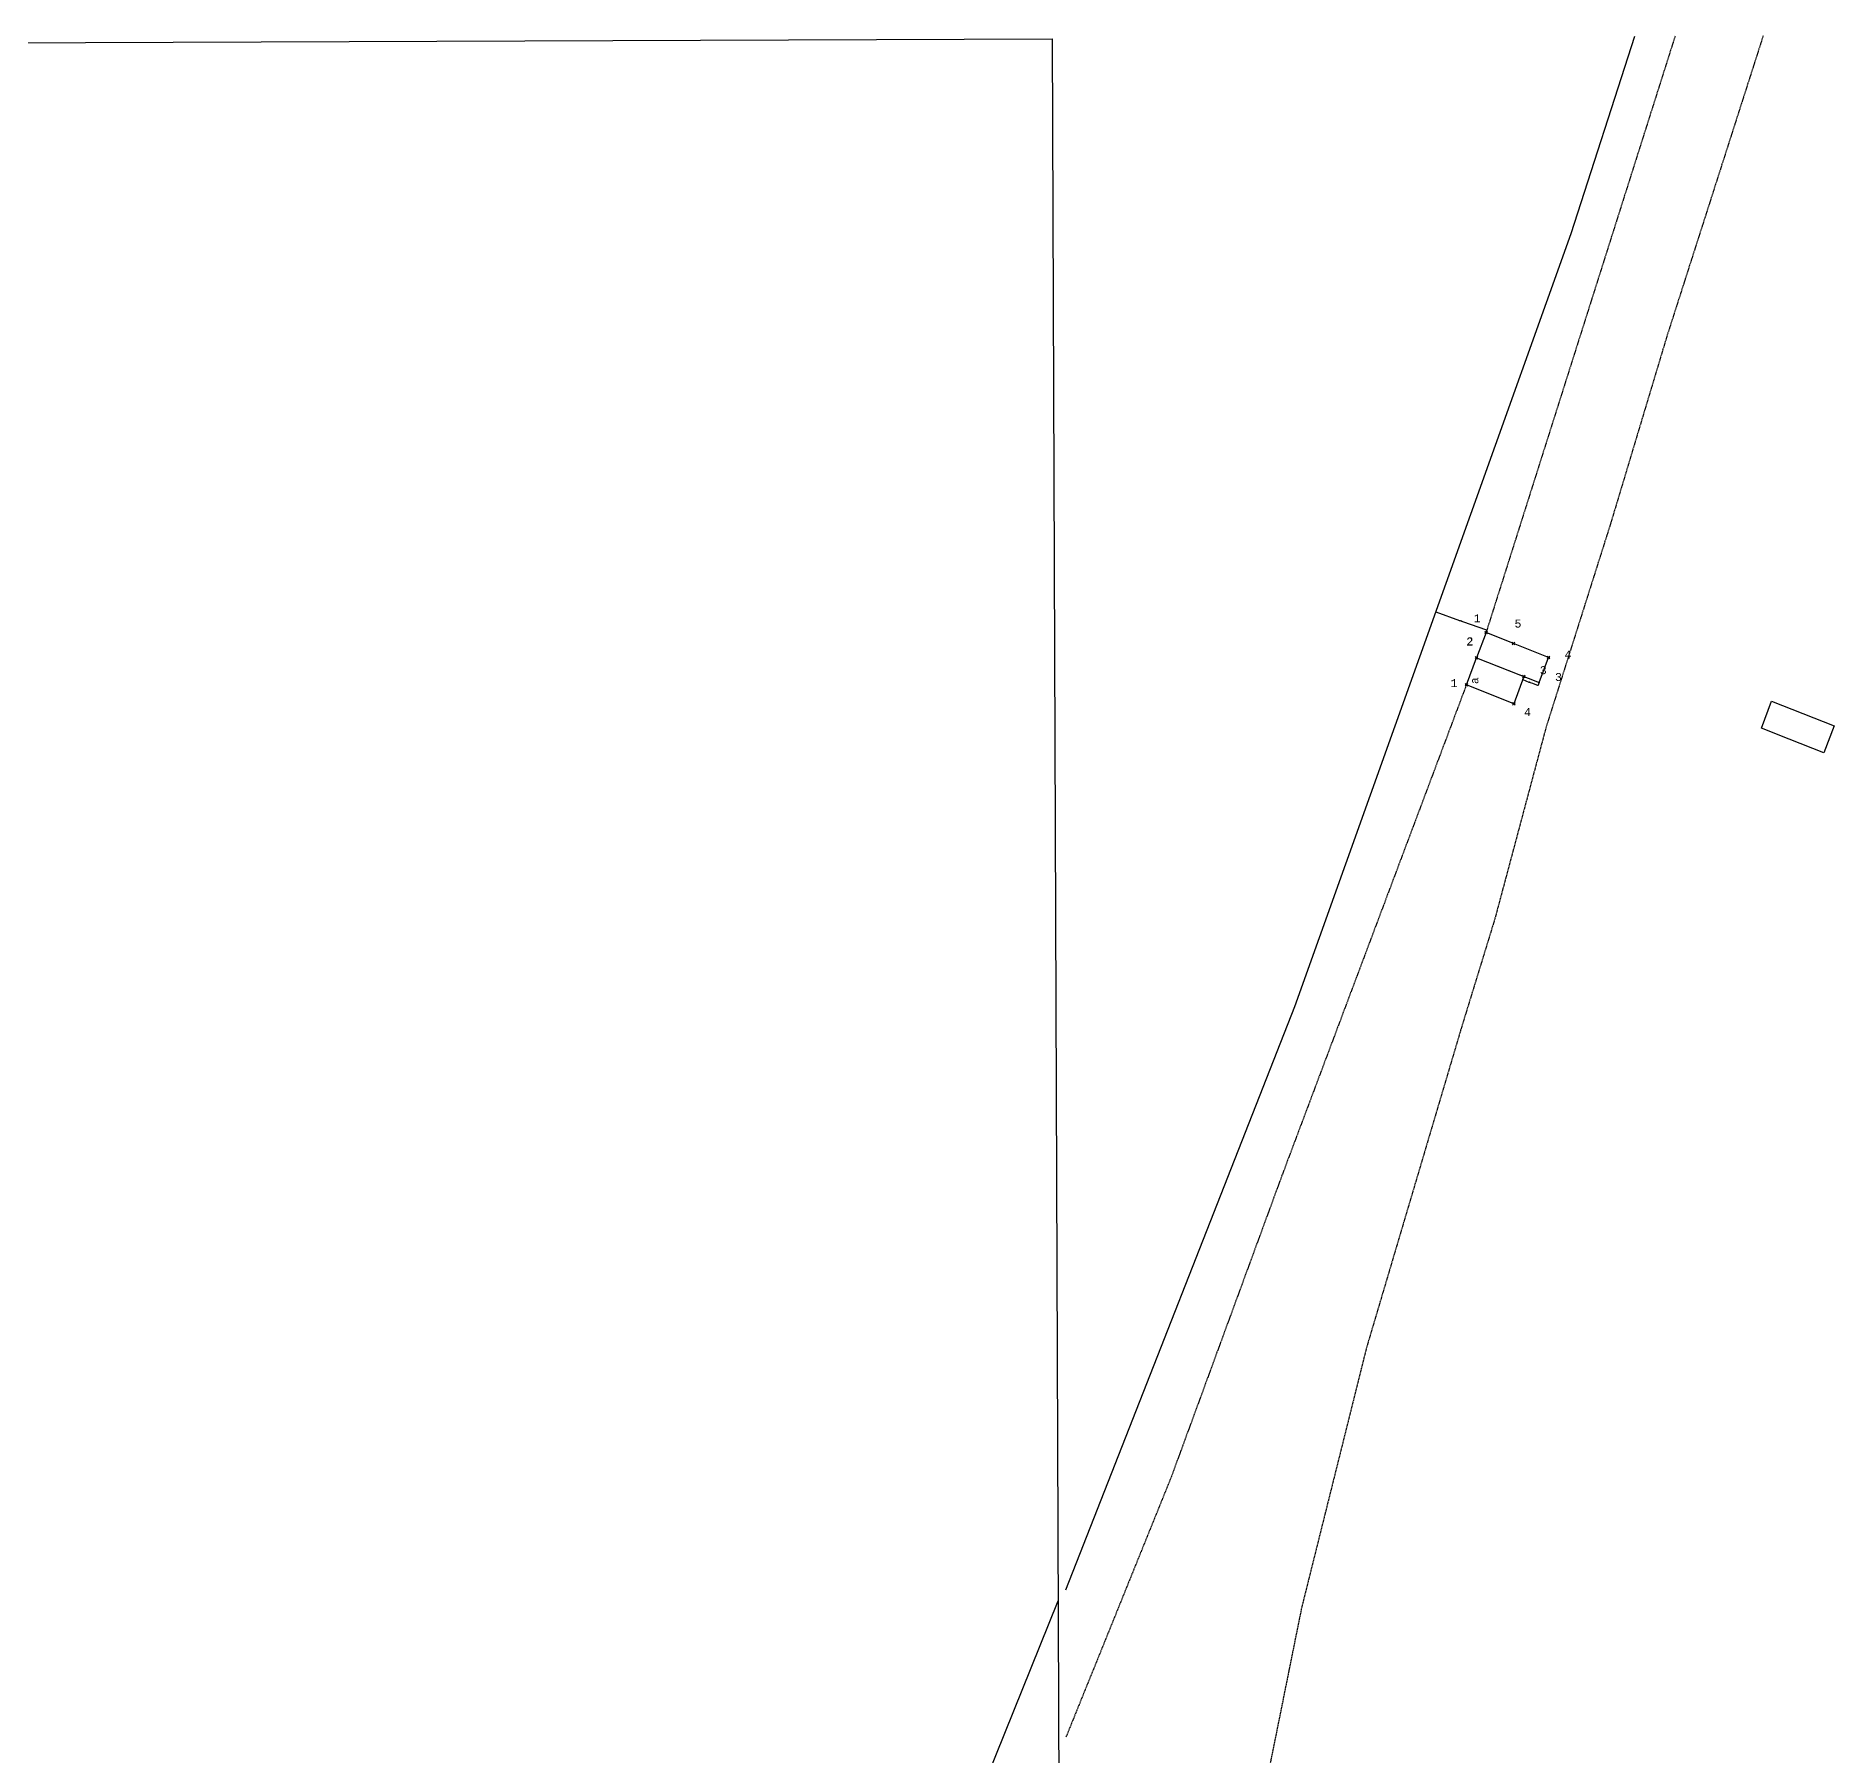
# Model space of a CAD drawing. Header units: millimetres. Extents: x 553705 to 560987, y 1303667 to 1309938.
# Drawn here: x 560313 to 560987, y 1309294 to 1309938 of the extents above; entities that cross this region are included whole.
import ezdxf
from ezdxf.enums import TextEntityAlignment as Align

# ---------------------------------------------------------------- set-up
doc = ezdxf.new("R2010")
doc.units = ezdxf.units.MM
doc.header["$PDMODE"] = 35
doc.header["$PDSIZE"] = 0.5
doc.linetypes.add('HIDDEN', pattern=[0.375, 0.25, -0.125])
for name, color, linetype in [('2', 7, 'Continuous'), ('3', 7, 'Continuous'), ('43', 7, 'Continuous'), ('CVL_CUADCON_TIT', 1, 'Continuous'), ('CVL_PUNTO', 250, 'Continuous'), ('CVL_PUNTO_NUM', 2, 'Continuous')]:
    doc.layers.add(name, color=color, linetype=linetype)
doc.styles.add('MONOTXT4', font='Monotxt4.shx')
doc.styles.add('ROMANS', font='ROMANS', dxfattribs={"height": 0.2})
doc.styles.get("Standard").update_dxf_attribs({"font": 'TCCM____.TTF'})
doc.dimstyles.new('STANDARD$0', dxfattribs={"dimtxt": 0.6, "dimasz": 0.5, "dimexe": 0.125, "dimexo": 0.000625, "dimgap": 0.0625, "dimtad": 0, "dimzin": 1, "dimdsep": 46, "dimtxsty": 'ROMANS', "dimblk1": 'ARCHTICK', "dimblk2": 'ARCHTICK', "dimsah": 1, "dimcen": 2.5, "dimclrd": 1, "dimclre": 1, "dimclrt": 30, "dimaunit": 1, "dimadec": 0, "dimazin": 0, "dimtfac": 1, "dimtix": 1, "dimtofl": 0, "dimtmove": 1, "dimatfit": 3, "dimldrblk": 'ARCHTICK', "dimfxl": 1, "dimtolj": 1, "dimtzin": 1, "dimarcsym": 0})

# ---------------------------------------------------------------- blocks, each defined once
blk = doc.blocks.new('_ARCHTICK')
at = {"color": 0, "linetype": 'ByBlock', "const_width": 0.15}
blk.add_lwpolyline([(-0.5, -0.5), (0.5, 0.5)], dxfattribs=at)
blk = doc.blocks.new('*D405')
at = {"layer": 'CVL_CUADCON_TIT', "color": 1, "lineweight": -2, "ltscale": 0.5, "transparency": 16777216}
for p, q in [((560837.69, 1309722.29), (560837.65, 1309722.17)), ((560837.69, 1309722.29), (560846.68, 1309719.08)), ((560856.89, 1309715.43), (560847.9, 1309718.64)), ((560856.89, 1309715.43), (560856.85, 1309715.31))]:
    blk.add_line(p, q, dxfattribs=at)
at = {"layer": 'Defpoints', "color": 0, "lineweight": 30, "ltscale": 0.5, "transparency": 16777216}
for p in [(560837.69, 1309722.29), (560837.69, 1309722.29), (560856.89, 1309715.43)]:
    blk.add_point(p, dxfattribs=at)
at = {"layer": 'CVL_CUADCON_TIT', "color": 1, "lineweight": -2, "ltscale": 0.5, "transparency": 16777216, "xscale": 0.5, "yscale": 0.5, "zscale": 0.5}
for p, rotation in [((560837.69, 1309722.29), 160.3339360999618), ((560856.89, 1309715.43), 340.3339360999618)]:
    blk.add_blockref('_ARCHTICK', p, dxfattribs=dict(at, rotation=rotation))
at = {"layer": 'CVL_CUADCON_TIT', "color": 30, "lineweight": 30, "ltscale": 0.5, "transparency": 16777216, "insert": (560847.29, 1309718.86), "char_height": 0.2, "attachment_point": 5, "rotation": 340.33394, "style": 'ROMANS'}
blk.add_mtext('\\A1;20.39m.', dxfattribs=at)
blk = doc.blocks.new('*D409')
at = {"layer": 'CVL_CUADCON_TIT', "color": 1, "lineweight": -2, "ltscale": 0.5, "transparency": 16777216}
for p, q in [((560870.77, 1309698.09), (560870.28, 1309696.84)), ((560870.32, 1309696.96), (560872.65, 1309696.04)), ((560875.99, 1309694.71), (560873.67, 1309695.63)), ((560876.44, 1309695.84), (560875.95, 1309694.59))]:
    blk.add_line(p, q, dxfattribs=at)
at = {"layer": 'Defpoints', "color": 0, "lineweight": 30, "ltscale": 0.5, "transparency": 16777216}
for p in [(560870.77, 1309698.1), (560876.44, 1309695.85), (560875.99, 1309694.71)]:
    blk.add_point(p, dxfattribs=at)
at = {"layer": 'CVL_CUADCON_TIT', "color": 1, "lineweight": -2, "ltscale": 0.5, "transparency": 16777216, "xscale": 0.5, "yscale": 0.5, "zscale": 0.5}
for p, rotation in [((560870.32, 1309696.96), 158.3555648590279), ((560875.99, 1309694.71), 338.3555648590278)]:
    blk.add_blockref('_ARCHTICK', p, dxfattribs=dict(at, rotation=rotation))
at = {"layer": 'CVL_CUADCON_TIT', "color": 30, "lineweight": 30, "ltscale": 0.5, "transparency": 16777216, "insert": (560873.16, 1309695.84), "char_height": 0.2, "attachment_point": 5, "rotation": 338.35556, "style": 'ROMANS'}
blk.add_mtext('\\A1;6.10m.', dxfattribs=at)

msp = doc.modelspace()

# ---------------------------------------------------------------- linework, layer by layer
at = {"layer": '2', "color": 1, "linetype": 'Continuous'}
for points in [[(560912.149, 1309937.933), (560888.351, 1309864.037), (560784.818, 1309574.34), (560698.879, 1309355.733)], [(560603.511, 1308962.986), (560606.152, 1308983.887), (560613.551, 1309014.247), (560622.722, 1309045.383), (560633.917, 1309077.554), (560634.788, 1309132.31), (560641.881, 1309169.797), (560648.994, 1309204.483), (560655.166, 1309228.976), (560660.084, 1309251.167), (560669.487, 1309285.362), (560696.223, 1309351.753)]]:
    msp.add_lwpolyline(points, dxfattribs=at)
at = {"layer": '3', "color": 30, "linetype": 'HIDDEN'}
for p, q in [((560927.399, 1309937.994), (560856.607, 1309714.71)), ((560849.078, 1309694.651), (560779.853, 1309510.583)), ((560779.853, 1309510.583), (560738.446, 1309397.855)), ((560738.446, 1309397.855), (560699.091, 1309300.616))]:
    msp.add_line(p, q, dxfattribs=at)
msp.add_lwpolyline([(560960.41, 1309938.125), (560924.349, 1309825.619), (560903.363, 1309755.791), (560879.059, 1309679.109), (560859.846, 1309607.245), (560847.052, 1309565.603), (560811.73, 1309446.513), (560787.381, 1309348.999), (560769.402, 1309259.859), (560760.964, 1309235.23), (560754.023, 1309198.151), (560743.786, 1309164.126), (560728.956, 1309121.47), (560718.966, 1309084.142), (560710.797, 1309066.626), (560700.127, 1309031.583)], dxfattribs=at)
at = {"layer": '43', "color": 1, "linetype": 'Continuous'}
msp.add_lwpolyline([(553889.178, 1309911.573), (560693.97, 1309937.04), (560711.708, 1305329.172), (553905.872, 1305303.788), (553889.178, 1309911.573)], dxfattribs=at)
at = {"layer": 'CVL_CUADCON_TIT', "color": 2, "lineweight": 30, "ltscale": 0.5, "flags": 128}
msp.add_lwpolyline([(560856.574, 1309714.615), (560853.024, 1309705.135), (560876.444, 1309695.845), (560879.994, 1309705.285), (560866.844, 1309710.465)], close=True, dxfattribs=at)
at = {"layer": 'CVL_CUADCON_TIT', "color": 3, "lineweight": 30, "ltscale": 0.5, "flags": 128}
for points in [[(560849.204, 1309694.975), (560853.024, 1309705.135), (560870.774, 1309698.095), (560867.004, 1309687.905)], [(560959.763, 1309678.753), (560963.583, 1309688.913), (560987.003, 1309679.623), (560983.183, 1309669.453), (560970.123, 1309674.643), (560959.763, 1309678.753)]]:
    msp.add_lwpolyline(points, close=True, dxfattribs=at)
at = {"layer": 'CVL_CUADCON_TIT', "lineweight": 30, "ltscale": 0.5}
msp.add_circle((560867.012, 1309687.906), 0.01, dxfattribs=at)
at = {"layer": 'CVL_PUNTO', "color": 2, "lineweight": 30, "ltscale": 0.5}
for p in [(560856.574, 1309714.615), (560866.844, 1309710.465), (560853.024, 1309705.135), (560879.994, 1309705.285), (560870.774, 1309698.095), (560849.204, 1309694.975), (560867.004, 1309687.905)]:
    msp.add_point(p, dxfattribs=at)

# ---------------------------------------------------------------- texts
at = {"layer": 'CVL_CUADCON_TIT', "lineweight": 30, "ltscale": 0.5}
msp.add_text('a', height=3, rotation=90, dxfattribs=at).set_placement((560852.174, 1309695.401), align=Align.MIDDLE_LEFT)
at = {"layer": 'CVL_PUNTO_NUM', "color": 2, "lineweight": 30, "ltscale": 0.5, "style": 'MONOTXT4'}
for s, p in [('1', (560851.967, 1309718.459)), ('5', (560867.227, 1309716.453)), ('2', (560849.112, 1309709.684)), ('2', (560849.246, 1309709.796)), ('4', (560885.978, 1309704.847)), ('1', (560843.265, 1309694.121)), ('3', (560876.712, 1309698.959)), ('3', (560882.418, 1309696.409)), ('4', (560870.787, 1309683.248))]:
    msp.add_text(s, height=3, dxfattribs=at).set_placement(p)

# ---------------------------------------------------------------- dimensions: what is measured, and where the dimension line sits
at = {"layer": 'CVL_CUADCON_TIT', "color": 3, "lineweight": 30, "ltscale": 0.5}
dim = msp.add_aligned_dim(p1=(560856.892, 1309715.429), p2=(560837.693, 1309722.29), distance=0, dimstyle='STANDARD$0', override={"dimpost": 'm.', "dimfxl": 31.75}, dxfattribs=at)
dim.commit()
dim.dimension.update_dxf_attribs({"geometry": '*D405', "text_midpoint": (560847.292, 1309718.859)})
at = {"layer": 'CVL_CUADCON_TIT', "lineweight": 30, "ltscale": 0.5}
dim = msp.add_aligned_dim(p1=(560870.774, 1309698.095), p2=(560876.444, 1309695.845), distance=-1.221, dimstyle='STANDARD$0', override={"dimpost": 'm.', "dimfxl": 31.75}, dxfattribs=at)
dim.commit()
dim.dimension.update_dxf_attribs({"geometry": '*D409', "text_midpoint": (560873.159, 1309695.835)})

doc.saveas('drawing.dxf')
